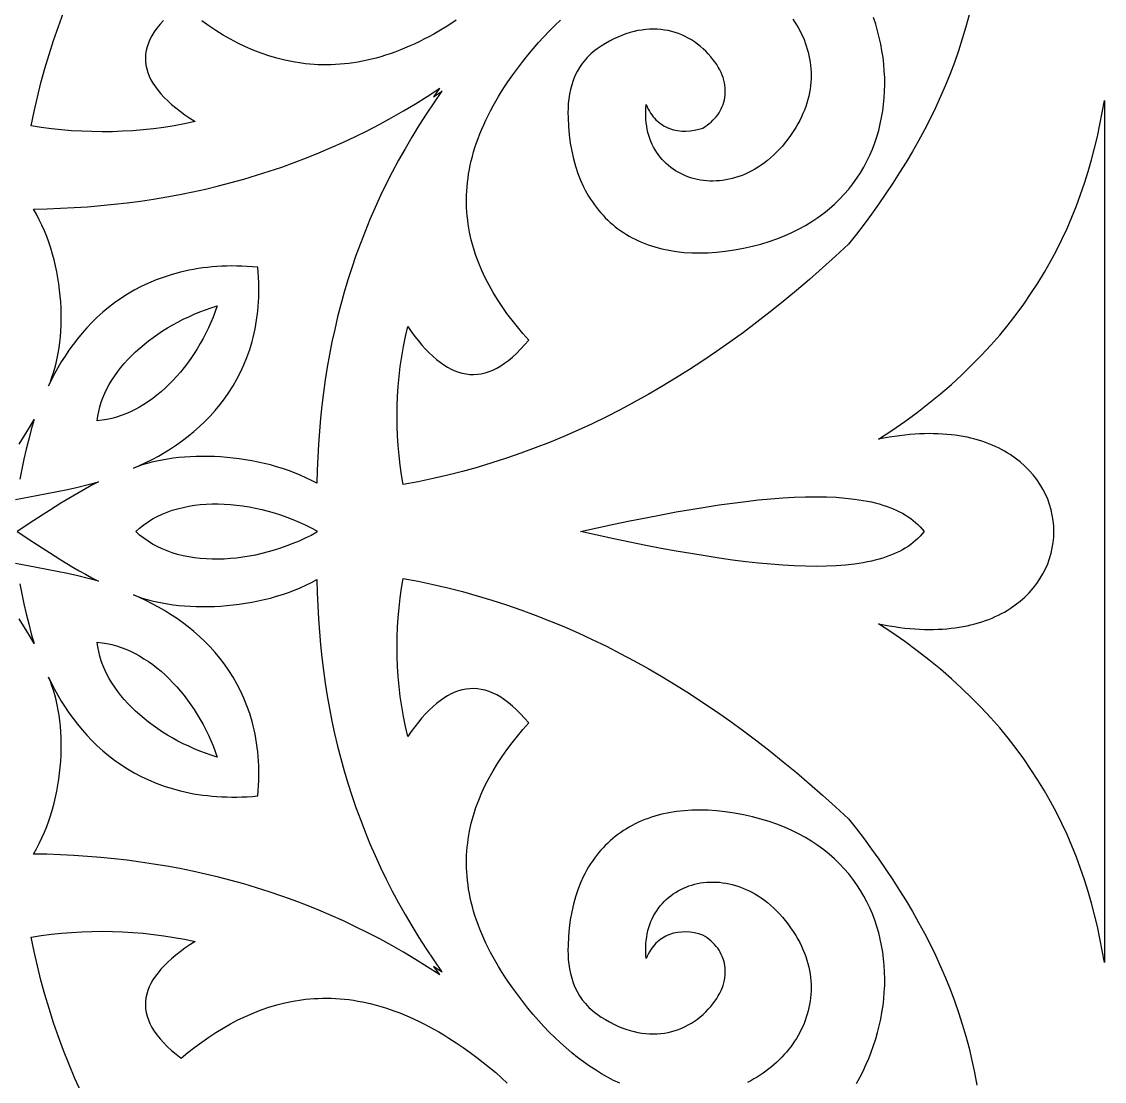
# Model space of a CAD drawing. Extents: x -375 to 375, y -1025 to 1025.
# Drawn here: x -212.9 to -155, y -839.1 to -782.4 of the extents above; entities that cross this region are included whole.
import ezdxf

# ---------------------------------------------------------------- set-up
doc = ezdxf.new("R2010")
doc.units = 0
doc.layers.add('LAYER_1', color=18, linetype='CONTINUOUS')

msp = doc.modelspace()

# ---------------------------------------------------------------- linework, layer by layer
at = {"layer": 'LAYER_1'}
for points in [[(-205.319, -782.34), (-205.504, -782.545), (-205.668, -782.75), (-205.812, -782.953), (-205.937, -783.155), (-206.043, -783.356), (-206.129, -783.557), (-206.197, -783.756), (-206.246, -783.954), (-206.276, -784.152), (-206.289, -784.349), (-206.283, -784.544), (-206.259, -784.739), (-206.218, -784.933), (-206.159, -785.126), (-206.083, -785.319), (-205.991, -785.51), (-205.881, -785.701), (-205.755, -785.891), (-205.612, -786.08), (-205.454, -786.269), (-205.279, -786.456), (-205.089, -786.643), (-204.884, -786.83), (-204.663, -787.015), (-204.427, -787.2), (-204.176, -787.384), (-203.91, -787.568), (-203.63, -787.751), (-204.187, -787.868), (-204.744, -787.971), (-205.298, -788.059), (-205.852, -788.133), (-206.404, -788.192), (-206.955, -788.239), (-207.505, -788.271), (-208.053, -788.29), (-208.601, -788.296), (-209.146, -788.289), (-209.691, -788.269), (-210.234, -788.237), (-210.776, -788.192), (-211.317, -788.134), (-211.857, -788.065), (-212.395, -787.984), (-212.239, -787.212), (-212.066, -786.444), (-211.875, -785.679), (-211.667, -784.918), (-211.441, -784.161), (-211.198, -783.407), (-210.937, -782.657), (-210.66, -781.911)], [(-162.236, -782.045), (-162.408, -782.689), (-162.596, -783.327), (-162.799, -783.957), (-163.017, -784.581), (-163.251, -785.198), (-163.498, -785.808), (-163.76, -786.413), (-164.035, -787.011), (-164.324, -787.603), (-164.625, -788.19), (-164.939, -788.771), (-165.265, -789.347), (-165.602, -789.917), (-165.951, -790.482), (-166.311, -791.042), (-166.682, -791.598), (-167.063, -792.149), (-167.453, -792.695), (-167.854, -793.237), (-168.263, -793.776), (-168.681, -794.31), (-169.373, -794.951), (-170.067, -795.577), (-170.765, -796.189), (-171.467, -796.786), (-172.171, -797.368), (-172.879, -797.935), (-173.59, -798.487), (-174.305, -799.024), (-175.022, -799.545), (-175.743, -800.052), (-176.468, -800.543), (-177.196, -801.019), (-177.927, -801.479), (-178.662, -801.923), (-179.4, -802.352), (-180.141, -802.765), (-180.887, -803.163), (-181.635, -803.544), (-182.388, -803.91), (-183.144, -804.259), (-183.903, -804.592), (-184.666, -804.909), (-185.433, -805.209), (-186.203, -805.494), (-186.977, -805.761), (-187.755, -806.012), (-188.537, -806.247), (-189.322, -806.465), (-190.111, -806.666), (-190.904, -806.85), (-191.701, -807.017), (-192.502, -807.167), (-192.586, -806.648), (-192.658, -806.128), (-192.717, -805.606), (-192.763, -805.083), (-192.797, -804.559), (-192.818, -804.034), (-192.825, -803.508), (-192.819, -802.98), (-192.799, -802.451), (-192.765, -801.921), (-192.717, -801.39), (-192.655, -800.857), (-192.579, -800.324), (-192.488, -799.789), (-192.381, -799.253), (-192.26, -798.715), (-192.07, -798.985), (-191.88, -799.241), (-191.689, -799.483), (-191.497, -799.711), (-191.304, -799.924), (-191.111, -800.122), (-190.917, -800.306), (-190.723, -800.474), (-190.527, -800.627), (-190.331, -800.764), (-190.134, -800.886), (-189.936, -800.991), (-189.737, -801.081), (-189.538, -801.154), (-189.337, -801.211), (-189.136, -801.25), (-188.934, -801.273), (-188.731, -801.279), (-188.527, -801.267), (-188.322, -801.238), (-188.117, -801.19), (-187.91, -801.125), (-187.702, -801.042), (-187.493, -800.94), (-187.284, -800.82), (-187.073, -800.68), (-186.861, -800.522), (-186.648, -800.344), (-186.434, -800.147), (-186.219, -799.931), (-186.003, -799.694), (-185.786, -799.438), (-186.094, -799.089), (-186.392, -798.734), (-186.678, -798.375), (-186.951, -798.011), (-187.211, -797.641), (-187.457, -797.267), (-187.689, -796.887), (-187.906, -796.502), (-188.108, -796.112), (-188.292, -795.716), (-188.46, -795.316), (-188.611, -794.91), (-188.743, -794.498), (-188.856, -794.081), (-188.949, -793.659), (-189.022, -793.232), (-189.051, -793.016), (-189.074, -792.799), (-189.092, -792.58), (-189.105, -792.36), (-189.112, -792.139), (-189.113, -791.916), (-189.109, -791.692), (-189.099, -791.466), (-189.083, -791.239), (-189.061, -791.011), (-189.033, -790.781), (-188.998, -790.55), (-188.958, -790.318), (-188.911, -790.084), (-188.858, -789.849), (-188.799, -789.612), (-188.733, -789.374), (-188.66, -789.134), (-188.581, -788.893), (-188.494, -788.651), (-188.401, -788.407), (-188.301, -788.161), (-188.194, -787.915), (-188.08, -787.666), (-187.959, -787.417), (-187.83, -787.166), (-187.694, -786.913), (-187.551, -786.659), (-187.4, -786.403), (-187.242, -786.146), (-187.076, -785.888), (-186.902, -785.628), (-186.642, -785.255), (-186.377, -784.89), (-186.107, -784.535), (-185.833, -784.189), (-185.554, -783.853), (-185.27, -783.527), (-184.983, -783.212), (-184.691, -782.907), (-184.395, -782.613), (-184.095, -782.329)], [(-171.666, -782.268), (-171.564, -782.418), (-171.467, -782.57), (-171.376, -782.725), (-171.289, -782.882), (-171.208, -783.042), (-171.132, -783.203), (-171.062, -783.367), (-170.998, -783.533), (-170.939, -783.701), (-170.886, -783.87), (-170.839, -784.042), (-170.798, -784.215), (-170.763, -784.389), (-170.734, -784.565), (-170.712, -784.743), (-170.696, -784.921), (-170.687, -785.101), (-170.684, -785.282), (-170.688, -785.464), (-170.699, -785.647), (-170.716, -785.831), (-170.741, -786.015), (-170.773, -786.2), (-170.811, -786.386), (-170.857, -786.571), (-170.911, -786.758), (-170.972, -786.944), (-171.041, -787.131), (-171.117, -787.318), (-171.201, -787.504), (-171.292, -787.691), (-171.392, -787.877), (-171.5, -788.063), (-171.637, -788.28), (-171.777, -788.488), (-171.922, -788.686), (-172.069, -788.876), (-172.22, -789.057), (-172.373, -789.228), (-172.53, -789.391), (-172.689, -789.545), (-172.85, -789.691), (-173.014, -789.828), (-173.179, -789.957), (-173.347, -790.077), (-173.516, -790.189), (-173.686, -790.292), (-173.857, -790.388), (-174.03, -790.476), (-174.203, -790.555), (-174.377, -790.627), (-174.551, -790.691), (-174.725, -790.747), (-174.899, -790.796), (-175.073, -790.837), (-175.247, -790.87), (-175.419, -790.896), (-175.591, -790.915), (-175.762, -790.927), (-175.932, -790.931), (-176.1, -790.929), (-176.267, -790.919), (-176.432, -790.903), (-176.595, -790.88), (-176.755, -790.85), (-176.913, -790.814), (-177.068, -790.77), (-177.221, -790.721), (-177.37, -790.665), (-177.516, -790.603), (-177.659, -790.534), (-177.798, -790.46), (-177.933, -790.379), (-178.065, -790.293), (-178.191, -790.2), (-178.314, -790.102), (-178.432, -789.998), (-178.544, -789.888), (-178.652, -789.773), (-178.755, -789.652), (-178.852, -789.526), (-178.943, -789.395), (-179.029, -789.258), (-179.108, -789.117), (-179.181, -788.97), (-179.248, -788.818), (-179.308, -788.661), (-179.361, -788.5), (-179.407, -788.334), (-179.446, -788.163), (-179.477, -787.987), (-179.501, -787.808), (-179.517, -787.623), (-179.524, -787.435), (-179.524, -787.242), (-179.514, -787.045), (-179.497, -786.844), (-179.447, -786.965), (-179.392, -787.08), (-179.333, -787.19), (-179.27, -787.295), (-179.203, -787.393), (-179.132, -787.487), (-179.057, -787.574), (-178.979, -787.657), (-178.898, -787.734), (-178.813, -787.805), (-178.725, -787.871), (-178.634, -787.932), (-178.541, -787.988), (-178.445, -788.039), (-178.346, -788.084), (-178.245, -788.124), (-178.143, -788.159), (-178.038, -788.189), (-177.932, -788.214), (-177.824, -788.234), (-177.604, -788.258), (-177.38, -788.263), (-177.153, -788.249), (-176.924, -788.216), (-176.695, -788.163), (-176.467, -788.093), (-176.349, -788.019), (-176.237, -787.941), (-176.129, -787.859), (-176.028, -787.772), (-175.932, -787.681), (-175.842, -787.587), (-175.758, -787.488), (-175.68, -787.387), (-175.608, -787.281), (-175.543, -787.173), (-175.485, -787.061), (-175.433, -786.946), (-175.388, -786.829), (-175.351, -786.709), (-175.32, -786.586), (-175.297, -786.461), (-175.281, -786.334), (-175.273, -786.205), (-175.273, -786.075), (-175.281, -785.942), (-175.297, -785.808), (-175.321, -785.673), (-175.353, -785.536), (-175.394, -785.399), (-175.444, -785.26), (-175.502, -785.121), (-175.57, -784.982), (-175.647, -784.841), (-175.732, -784.701), (-175.828, -784.561), (-175.933, -784.42), (-176.047, -784.28), (-176.181, -784.13), (-176.319, -783.986), (-176.463, -783.85), (-176.611, -783.721), (-176.764, -783.6), (-176.922, -783.487), (-177.084, -783.382), (-177.25, -783.285), (-177.42, -783.197), (-177.595, -783.117), (-177.773, -783.046), (-177.955, -782.983), (-178.14, -782.93), (-178.329, -782.886), (-178.521, -782.852), (-178.716, -782.827), (-178.914, -782.811), (-179.115, -782.806), (-179.318, -782.811), (-179.524, -782.825), (-179.732, -782.851), (-179.942, -782.886), (-180.154, -782.933), (-180.369, -782.99), (-180.585, -783.058), (-180.802, -783.138), (-181.021, -783.229), (-181.241, -783.331), (-181.462, -783.445), (-181.685, -783.571), (-181.908, -783.709), (-182.131, -783.859), (-182.249, -783.946), (-182.361, -784.037), (-182.468, -784.13), (-182.57, -784.226), (-182.666, -784.324), (-182.757, -784.425), (-182.923, -784.634), (-183.071, -784.851), (-183.2, -785.076), (-183.312, -785.307), (-183.408, -785.545), (-183.487, -785.787), (-183.552, -786.033), (-183.604, -786.282), (-183.642, -786.533), (-183.668, -786.786), (-183.683, -787.038), (-183.688, -787.29), (-183.684, -787.54), (-183.662, -788.009), (-183.621, -788.464), (-183.563, -788.904), (-183.487, -789.331), (-183.393, -789.743), (-183.283, -790.139), (-183.155, -790.522), (-183.011, -790.888), (-182.851, -791.24), (-182.765, -791.41), (-182.674, -791.576), (-182.58, -791.738), (-182.482, -791.897), (-182.38, -792.051), (-182.274, -792.201), (-182.165, -792.348), (-182.051, -792.49), (-181.934, -792.628), (-181.813, -792.762), (-181.689, -792.892), (-181.561, -793.018), (-181.429, -793.14), (-181.293, -793.258), (-181.154, -793.371), (-181.012, -793.48), (-180.866, -793.585), (-180.717, -793.686), (-180.564, -793.782), (-180.408, -793.875), (-180.249, -793.962), (-180.086, -794.046), (-179.92, -794.125), (-179.751, -794.2), (-179.578, -794.27), (-179.402, -794.336), (-179.224, -794.397), (-179.042, -794.454), (-178.857, -794.506), (-178.669, -794.554), (-178.284, -794.636), (-177.887, -794.7), (-177.479, -794.745), (-177.059, -794.772), (-176.629, -794.779), (-176.188, -794.767), (-175.737, -794.736), (-175.275, -794.686), (-174.775, -794.611), (-174.291, -794.522), (-173.823, -794.417), (-173.371, -794.298), (-172.935, -794.166), (-172.515, -794.02), (-172.111, -793.86), (-171.722, -793.688), (-171.349, -793.504), (-170.992, -793.308), (-170.649, -793.1), (-170.322, -792.882), (-170.01, -792.652), (-169.713, -792.413), (-169.431, -792.164), (-169.164, -791.905), (-168.911, -791.638), (-168.673, -791.362), (-168.449, -791.077), (-168.24, -790.785), (-168.045, -790.486), (-167.864, -790.18), (-167.697, -789.867), (-167.544, -789.549), (-167.405, -789.224), (-167.279, -788.895), (-167.167, -788.56), (-167.068, -788.221), (-166.983, -787.878), (-166.911, -787.532), (-166.852, -787.182), (-166.806, -786.83), (-166.772, -786.475), (-166.752, -786.118), (-166.744, -785.76), (-166.749, -785.401), (-166.767, -785.041), (-166.796, -784.68), (-166.838, -784.32), (-166.892, -783.961), (-166.958, -783.602), (-167.036, -783.244), (-167.126, -782.889), (-167.227, -782.535), (-167.34, -782.185)], [(-189.671, -782.333), (-190.058, -782.584), (-190.328, -782.752), (-190.596, -782.912), (-190.862, -783.065), (-191.127, -783.21), (-191.391, -783.349), (-191.653, -783.48), (-191.913, -783.604), (-192.172, -783.721), (-192.429, -783.831), (-192.685, -783.934), (-192.94, -784.03), (-193.193, -784.12), (-193.444, -784.203), (-193.694, -784.28), (-193.942, -784.35), (-194.189, -784.414), (-194.435, -784.471), (-194.679, -784.522), (-194.921, -784.567), (-195.163, -784.606), (-195.402, -784.639), (-195.64, -784.666), (-195.877, -784.687), (-196.112, -784.703), (-196.346, -784.713), (-196.579, -784.717), (-196.81, -784.716), (-197.039, -784.709), (-197.267, -784.697), (-197.494, -784.679), (-197.719, -784.657), (-197.943, -784.629), (-198.387, -784.559), (-198.824, -784.469), (-199.257, -784.36), (-199.683, -784.232), (-200.104, -784.087), (-200.52, -783.925), (-200.93, -783.747), (-201.335, -783.553), (-201.734, -783.344), (-202.128, -783.12), (-202.516, -782.882), (-202.899, -782.632), (-203.277, -782.368)], [(-213.03, -805.002), (-212.624, -804.353), (-212.427, -804.022), (-212.236, -803.689), (-212.388, -804.213), (-212.529, -804.741), (-212.66, -805.272), (-212.783, -805.806), (-213.011, -806.88)], [(-213.228, -807.957), (-212.114, -807.756), (-211.003, -807.542), (-210.448, -807.426), (-209.895, -807.303), (-209.344, -807.17), (-208.796, -807.027), (-209.144, -807.207), (-209.49, -807.393), (-209.832, -807.584), (-210.167, -807.778), (-210.813, -808.168), (-211.416, -808.548), (-212.444, -809.22), (-212.843, -809.483), (-213.149, -809.678), (-212.843, -809.871), (-212.444, -810.134), (-211.416, -810.806), (-210.813, -811.187), (-210.167, -811.578), (-209.832, -811.773), (-209.49, -811.965), (-209.144, -812.152), (-208.796, -812.333), (-209.344, -812.187), (-209.895, -812.053), (-210.448, -811.928), (-211.003, -811.812), (-212.114, -811.596), (-213.228, -811.393)], [(-180.917, -839.194), (-181.247, -839.036), (-181.575, -838.864), (-181.9, -838.679), (-182.223, -838.48), (-182.543, -838.269), (-182.86, -838.045), (-183.174, -837.809), (-183.484, -837.56), (-183.791, -837.3), (-184.095, -837.028), (-184.395, -836.745), (-184.691, -836.451), (-184.983, -836.146), (-185.27, -835.83), (-185.554, -835.504), (-185.833, -835.168), (-186.107, -834.823), (-186.377, -834.468), (-186.642, -834.103), (-186.902, -833.73), (-187.076, -833.47), (-187.242, -833.211), (-187.4, -832.954), (-187.551, -832.699), (-187.694, -832.445), (-187.83, -832.192), (-187.959, -831.941), (-188.08, -831.692), (-188.194, -831.443), (-188.301, -831.197), (-188.401, -830.951), (-188.494, -830.707), (-188.581, -830.465), (-188.66, -830.224), (-188.733, -829.984), (-188.799, -829.746), (-188.858, -829.51), (-188.911, -829.274), (-188.958, -829.04), (-188.998, -828.808), (-189.033, -828.577), (-189.061, -828.347), (-189.083, -828.119), (-189.099, -827.892), (-189.109, -827.666), (-189.113, -827.442), (-189.112, -827.22), (-189.105, -826.998), (-189.092, -826.778), (-189.074, -826.56), (-189.051, -826.342), (-189.022, -826.127), (-188.949, -825.699), (-188.856, -825.277), (-188.743, -824.86), (-188.611, -824.449), (-188.46, -824.043), (-188.292, -823.642), (-188.108, -823.246), (-187.906, -822.856), (-187.689, -822.471), (-187.457, -822.091), (-187.211, -821.717), (-186.951, -821.347), (-186.678, -820.983), (-186.392, -820.624), (-186.094, -820.27), (-185.786, -819.92), (-186.003, -819.664), (-186.219, -819.427), (-186.434, -819.211), (-186.648, -819.014), (-186.861, -818.836), (-187.073, -818.678), (-187.284, -818.539), (-187.493, -818.418), (-187.702, -818.316), (-187.91, -818.233), (-188.117, -818.168), (-188.322, -818.121), (-188.527, -818.091), (-188.731, -818.079), (-188.934, -818.085), (-189.136, -818.108), (-189.337, -818.148), (-189.538, -818.204), (-189.737, -818.277), (-189.936, -818.367), (-190.134, -818.472), (-190.331, -818.594), (-190.527, -818.731), (-190.723, -818.884), (-190.917, -819.052), (-191.111, -819.236), (-191.304, -819.434), (-191.497, -819.647), (-191.689, -819.875), (-191.88, -820.117), (-192.07, -820.373), (-192.26, -820.643), (-192.381, -820.105), (-192.488, -819.569), (-192.579, -819.034), (-192.655, -818.5), (-192.717, -817.968), (-192.765, -817.436), (-192.799, -816.906), (-192.819, -816.378), (-192.825, -815.85), (-192.818, -815.324), (-192.797, -814.798), (-192.763, -814.275), (-192.717, -813.752), (-192.658, -813.231), (-192.586, -812.71), (-192.502, -812.192), (-191.701, -812.342), (-190.904, -812.509), (-190.111, -812.693), (-189.322, -812.894), (-188.537, -813.111), (-187.755, -813.346), (-186.977, -813.597), (-186.203, -813.864), (-185.433, -814.149), (-184.666, -814.449), (-183.903, -814.766), (-183.144, -815.099), (-182.388, -815.449), (-181.635, -815.814), (-180.887, -816.195), (-180.141, -816.593), (-179.4, -817.006), (-178.662, -817.435), (-177.927, -817.879), (-177.196, -818.339), (-176.468, -818.815), (-175.743, -819.306), (-175.022, -819.813), (-174.305, -820.334), (-173.59, -820.871), (-172.879, -821.423), (-172.171, -821.99), (-171.467, -822.572), (-170.765, -823.169), (-170.067, -823.781), (-169.373, -824.407), (-168.681, -825.048), (-168.263, -825.582), (-167.854, -826.12), (-167.453, -826.662), (-167.063, -827.209), (-166.682, -827.76), (-166.311, -828.315), (-165.951, -828.876), (-165.602, -829.441), (-165.265, -830.011), (-164.939, -830.587), (-164.625, -831.168), (-164.324, -831.754), (-164.035, -832.347), (-163.76, -832.945), (-163.498, -833.549), (-163.251, -834.16), (-163.017, -834.777), (-162.799, -835.401), (-162.596, -836.031), (-162.408, -836.669), (-162.236, -837.313), (-162.08, -837.965), (-161.941, -838.624), (-161.819, -839.291)], [(-213.011, -812.473), (-212.783, -813.549), (-212.66, -814.084), (-212.529, -814.616), (-212.388, -815.144), (-212.236, -815.669), (-212.427, -815.334), (-212.624, -815.003), (-213.03, -814.353)], [(-168.255, -839.2), (-168.075, -838.874), (-167.906, -838.542), (-167.748, -838.206), (-167.601, -837.865), (-167.465, -837.521), (-167.34, -837.173), (-167.227, -836.823), (-167.126, -836.469), (-167.036, -836.114), (-166.958, -835.756), (-166.892, -835.397), (-166.838, -835.038), (-166.796, -834.678), (-166.767, -834.317), (-166.749, -833.957), (-166.744, -833.598), (-166.752, -833.24), (-166.772, -832.883), (-166.806, -832.528), (-166.852, -832.176), (-166.911, -831.826), (-166.983, -831.479), (-167.068, -831.137), (-167.167, -830.798), (-167.279, -830.463), (-167.405, -830.134), (-167.544, -829.809), (-167.697, -829.491), (-167.864, -829.178), (-168.045, -828.872), (-168.24, -828.572), (-168.449, -828.281), (-168.673, -827.996), (-168.911, -827.72), (-169.164, -827.453), (-169.431, -827.194), (-169.713, -826.945), (-170.01, -826.706), (-170.322, -826.476), (-170.649, -826.258), (-170.992, -826.05), (-171.349, -825.854), (-171.722, -825.67), (-172.111, -825.498), (-172.515, -825.339), (-172.935, -825.192), (-173.371, -825.06), (-173.823, -824.941), (-174.291, -824.837), (-174.775, -824.747), (-175.275, -824.672), (-175.737, -824.622), (-176.188, -824.591), (-176.629, -824.579), (-177.059, -824.587), (-177.479, -824.613), (-177.887, -824.658), (-178.284, -824.722), (-178.669, -824.804), (-178.857, -824.852), (-179.042, -824.904), (-179.224, -824.961), (-179.402, -825.022), (-179.578, -825.088), (-179.751, -825.158), (-179.92, -825.233), (-180.086, -825.312), (-180.249, -825.396), (-180.408, -825.484), (-180.564, -825.576), (-180.717, -825.672), (-180.866, -825.773), (-181.012, -825.878), (-181.154, -825.987), (-181.293, -826.101), (-181.429, -826.218), (-181.561, -826.34), (-181.689, -826.466), (-181.813, -826.596), (-181.934, -826.73), (-182.051, -826.868), (-182.165, -827.011), (-182.274, -827.157), (-182.38, -827.307), (-182.482, -827.462), (-182.58, -827.62), (-182.674, -827.782), (-182.765, -827.948), (-182.851, -828.118), (-183.011, -828.47), (-183.155, -828.837), (-183.283, -829.219), (-183.393, -829.616), (-183.487, -830.027), (-183.563, -830.454), (-183.621, -830.894), (-183.662, -831.349), (-183.684, -831.818), (-183.688, -832.068), (-183.683, -832.32), (-183.668, -832.573), (-183.642, -832.825), (-183.604, -833.076), (-183.552, -833.325), (-183.487, -833.571), (-183.408, -833.813), (-183.312, -834.051), (-183.2, -834.282), (-183.071, -834.507), (-182.923, -834.724), (-182.757, -834.933), (-182.666, -835.034), (-182.57, -835.133), (-182.468, -835.228), (-182.361, -835.322), (-182.249, -835.412), (-182.131, -835.499), (-181.908, -835.649), (-181.685, -835.787), (-181.462, -835.913), (-181.241, -836.027), (-181.021, -836.13), (-180.802, -836.221), (-180.585, -836.3), (-180.369, -836.368), (-180.154, -836.426), (-179.942, -836.472), (-179.732, -836.508), (-179.524, -836.533), (-179.318, -836.548), (-179.115, -836.552), (-178.914, -836.547), (-178.716, -836.532), (-178.521, -836.507), (-178.329, -836.472), (-178.14, -836.428), (-177.955, -836.375), (-177.773, -836.313), (-177.595, -836.242), (-177.42, -836.162), (-177.25, -836.073), (-177.084, -835.977), (-176.922, -835.872), (-176.764, -835.758), (-176.611, -835.637), (-176.463, -835.509), (-176.319, -835.372), (-176.181, -835.229), (-176.047, -835.078), (-175.933, -834.938), (-175.828, -834.797), (-175.732, -834.657), (-175.647, -834.517), (-175.57, -834.377), (-175.502, -834.237), (-175.444, -834.098), (-175.394, -833.959), (-175.353, -833.822), (-175.321, -833.685), (-175.297, -833.55), (-175.281, -833.416), (-175.273, -833.283), (-175.273, -833.153), (-175.281, -833.024), (-175.297, -832.897), (-175.32, -832.772), (-175.351, -832.649), (-175.388, -832.529), (-175.433, -832.412), (-175.485, -832.297), (-175.543, -832.186), (-175.608, -832.077), (-175.68, -831.972), (-175.758, -831.87), (-175.842, -831.771), (-175.932, -831.677), (-176.028, -831.586), (-176.129, -831.5), (-176.237, -831.417), (-176.349, -831.339), (-176.467, -831.266), (-176.695, -831.195), (-176.924, -831.143), (-177.153, -831.109), (-177.38, -831.095), (-177.604, -831.1), (-177.824, -831.125), (-177.932, -831.144), (-178.038, -831.169), (-178.143, -831.199), (-178.245, -831.234), (-178.346, -831.274), (-178.445, -831.32), (-178.541, -831.37), (-178.634, -831.426), (-178.725, -831.487), (-178.813, -831.553), (-178.898, -831.625), (-178.979, -831.702), (-179.057, -831.784), (-179.132, -831.872), (-179.203, -831.965), (-179.27, -832.064), (-179.333, -832.168), (-179.392, -832.278), (-179.447, -832.393), (-179.497, -832.514), (-179.514, -832.313), (-179.524, -832.116), (-179.524, -831.924), (-179.517, -831.735), (-179.501, -831.551), (-179.477, -831.371), (-179.446, -831.195), (-179.407, -831.024), (-179.361, -830.858), (-179.308, -830.697), (-179.248, -830.54), (-179.181, -830.388), (-179.108, -830.241), (-179.029, -830.1), (-178.943, -829.963), (-178.852, -829.832), (-178.755, -829.706), (-178.652, -829.585), (-178.544, -829.47), (-178.432, -829.36), (-178.314, -829.256), (-178.191, -829.158), (-178.065, -829.065), (-177.933, -828.979), (-177.798, -828.898), (-177.659, -828.824), (-177.516, -828.755), (-177.37, -828.693), (-177.221, -828.637), (-177.068, -828.587), (-176.913, -828.544), (-176.755, -828.508), (-176.595, -828.478), (-176.432, -828.455), (-176.267, -828.438), (-176.1, -828.429), (-175.932, -828.426), (-175.762, -828.431), (-175.591, -828.443), (-175.419, -828.462), (-175.247, -828.488), (-175.073, -828.521), (-174.899, -828.562), (-174.725, -828.611), (-174.551, -828.667), (-174.377, -828.731), (-174.203, -828.803), (-174.03, -828.882), (-173.857, -828.97), (-173.686, -829.065), (-173.516, -829.169), (-173.347, -829.281), (-173.179, -829.401), (-173.014, -829.53), (-172.85, -829.667), (-172.689, -829.812), (-172.53, -829.967), (-172.373, -830.13), (-172.22, -830.301), (-172.069, -830.482), (-171.922, -830.671), (-171.777, -830.87), (-171.637, -831.078), (-171.5, -831.295), (-171.392, -831.481), (-171.292, -831.667), (-171.201, -831.853), (-171.117, -832.04), (-171.041, -832.227), (-170.972, -832.414), (-170.911, -832.6), (-170.857, -832.786), (-170.811, -832.972), (-170.773, -833.158), (-170.741, -833.343), (-170.716, -833.527), (-170.699, -833.711), (-170.688, -833.894), (-170.684, -834.076), (-170.687, -834.257), (-170.696, -834.436), (-170.712, -834.615), (-170.734, -834.793), (-170.763, -834.969), (-170.798, -835.143), (-170.839, -835.316), (-170.886, -835.488), (-170.939, -835.657), (-170.998, -835.825), (-171.062, -835.991), (-171.132, -836.155), (-171.208, -836.316), (-171.289, -836.476), (-171.376, -836.633), (-171.467, -836.788), (-171.564, -836.94), (-171.666, -837.09), (-171.773, -837.237), (-171.885, -837.381), (-172.002, -837.522), (-172.123, -837.661), (-172.249, -837.796), (-172.38, -837.928), (-172.514, -838.057), (-172.654, -838.183), (-172.797, -838.305), (-172.944, -838.423), (-173.096, -838.538), (-173.251, -838.65), (-173.41, -838.757), (-173.573, -838.861), (-173.74, -838.96), (-173.91, -839.056), (-174.083, -839.147)], [(-209.725, -839.665), (-210.053, -838.929), (-210.365, -838.19), (-210.66, -837.447), (-210.937, -836.701), (-211.198, -835.951), (-211.441, -835.197), (-211.667, -834.44), (-211.875, -833.679), (-212.066, -832.914), (-212.239, -832.146), (-212.395, -831.374), (-211.857, -831.293), (-211.317, -831.223), (-210.776, -831.166), (-210.234, -831.121), (-209.691, -831.089), (-209.146, -831.069), (-208.601, -831.062), (-208.053, -831.068), (-207.505, -831.087), (-206.955, -831.12), (-206.404, -831.166), (-205.852, -831.226), (-205.298, -831.299), (-204.744, -831.387), (-204.187, -831.49), (-203.63, -831.607), (-203.91, -831.79), (-204.176, -831.973), (-204.427, -832.158), (-204.663, -832.343), (-204.884, -832.528), (-205.089, -832.715), (-205.279, -832.902), (-205.454, -833.089), (-205.612, -833.278), (-205.755, -833.467), (-205.881, -833.657), (-205.991, -833.848), (-206.083, -834.039), (-206.159, -834.232), (-206.218, -834.425), (-206.259, -834.619), (-206.283, -834.814), (-206.289, -835.009), (-206.276, -835.206), (-206.246, -835.404), (-206.197, -835.602), (-206.129, -835.802), (-206.043, -836.002), (-205.937, -836.203), (-205.812, -836.405), (-205.668, -836.609), (-205.504, -836.813), (-205.319, -837.018), (-205.115, -837.225), (-204.891, -837.432), (-204.645, -837.641), (-204.379, -837.85), (-204.017, -837.552), (-203.65, -837.266), (-203.277, -836.99), (-202.899, -836.727), (-202.516, -836.476), (-202.128, -836.238), (-201.734, -836.014), (-201.335, -835.805), (-200.93, -835.611), (-200.52, -835.433), (-200.104, -835.271), (-199.683, -835.126), (-199.257, -834.999), (-198.824, -834.89), (-198.387, -834.8), (-197.943, -834.729), (-197.719, -834.701), (-197.494, -834.679), (-197.267, -834.661), (-197.039, -834.649), (-196.81, -834.643), (-196.579, -834.641), (-196.346, -834.645), (-196.112, -834.655), (-195.877, -834.671), (-195.64, -834.692), (-195.402, -834.719), (-195.163, -834.752), (-194.921, -834.791), (-194.679, -834.836), (-194.435, -834.887), (-194.189, -834.945), (-193.942, -835.008), (-193.694, -835.079), (-193.444, -835.155), (-193.193, -835.238), (-192.94, -835.328), (-192.685, -835.424), (-192.429, -835.528), (-192.172, -835.638), (-191.913, -835.755), (-191.653, -835.879), (-191.391, -836.01), (-191.127, -836.148), (-190.862, -836.294), (-190.596, -836.446), (-190.328, -836.607), (-190.058, -836.774), (-189.671, -837.025), (-189.293, -837.28), (-188.925, -837.54), (-188.566, -837.805), (-188.218, -838.074), (-187.88, -838.347), (-187.552, -838.624), (-187.236, -838.906), (-186.931, -839.191)]]:
    msp.add_lwpolyline(points, dxfattribs=at)
for points in [[(-190.571, -785.985), (-190.551, -785.971), (-190.584, -786.004), (-190.879, -786.42), (-190.447, -786.135), (-190.414, -786.104), (-190.428, -786.123), (-190.408, -786.109), (-190.442, -786.141), (-190.864, -786.746), (-191.27, -787.355), (-191.662, -787.966), (-192.039, -788.582), (-192.402, -789.2), (-192.749, -789.822), (-193.083, -790.447), (-193.402, -791.076), (-193.707, -791.708), (-193.998, -792.343), (-194.275, -792.981), (-194.538, -793.623), (-194.788, -794.267), (-195.024, -794.915), (-195.247, -795.566), (-195.456, -796.221), (-195.652, -796.878), (-195.836, -797.539), (-196.006, -798.202), (-196.164, -798.869), (-196.309, -799.538), (-196.442, -800.211), (-196.562, -800.887), (-196.67, -801.566), (-196.766, -802.247), (-196.85, -802.932), (-196.922, -803.619), (-196.983, -804.31), (-197.032, -805.003), (-197.069, -805.699), (-197.095, -806.398), (-197.11, -807.1), (-197.402, -806.945), (-197.701, -806.8), (-198.006, -806.664), (-198.316, -806.537), (-198.632, -806.419), (-198.952, -806.31), (-199.275, -806.209), (-199.602, -806.118), (-199.932, -806.035), (-200.264, -805.961), (-200.597, -805.895), (-200.931, -805.837), (-201.266, -805.788), (-201.6, -805.747), (-201.934, -805.714), (-202.266, -805.689), (-202.596, -805.672), (-202.924, -805.662), (-203.249, -805.66), (-203.57, -805.666), (-203.887, -805.679), (-204.199, -805.699), (-204.506, -805.727), (-204.807, -805.762), (-205.101, -805.804), (-205.388, -805.853), (-205.667, -805.909), (-205.938, -805.971), (-206.201, -806.04), (-206.454, -806.116), (-206.696, -806.198), (-206.929, -806.287), (-206.594, -806.141), (-206.259, -805.984), (-205.926, -805.817), (-205.594, -805.638), (-205.266, -805.448), (-204.941, -805.247), (-204.62, -805.035), (-204.305, -804.81), (-203.995, -804.574), (-203.692, -804.326), (-203.396, -804.066), (-203.109, -803.794), (-202.83, -803.509), (-202.561, -803.211), (-202.303, -802.901), (-202.056, -802.578), (-201.821, -802.242), (-201.599, -801.893), (-201.391, -801.531), (-201.197, -801.155), (-201.018, -800.765), (-200.855, -800.362), (-200.709, -799.945), (-200.58, -799.513), (-200.522, -799.292), (-200.469, -799.067), (-200.421, -798.839), (-200.378, -798.607), (-200.34, -798.372), (-200.306, -798.133), (-200.278, -797.89), (-200.255, -797.643), (-200.238, -797.393), (-200.226, -797.139), (-200.219, -796.881), (-200.218, -796.62), (-200.223, -796.355), (-200.233, -796.085), (-200.25, -795.812), (-200.272, -795.536), (-200.56, -795.512), (-200.844, -795.494), (-201.123, -795.482), (-201.399, -795.475), (-201.671, -795.474), (-201.939, -795.479), (-202.203, -795.489), (-202.463, -795.504), (-202.719, -795.525), (-202.971, -795.55), (-203.22, -795.58), (-203.465, -795.616), (-203.706, -795.656), (-203.943, -795.701), (-204.177, -795.751), (-204.407, -795.805), (-204.855, -795.926), (-205.29, -796.064), (-205.709, -796.219), (-206.114, -796.389), (-206.506, -796.574), (-206.883, -796.773), (-207.246, -796.985), (-207.596, -797.209), (-207.932, -797.445), (-208.255, -797.693), (-208.565, -797.95), (-208.861, -798.217), (-209.145, -798.493), (-209.416, -798.777), (-209.675, -799.068), (-209.921, -799.365), (-210.155, -799.668), (-210.377, -799.976), (-210.587, -800.289), (-210.785, -800.604), (-210.972, -800.923), (-211.147, -801.243), (-211.311, -801.565), (-211.463, -801.887), (-211.37, -801.664), (-211.283, -801.43), (-211.202, -801.187), (-211.129, -800.935), (-211.062, -800.674), (-211.002, -800.405), (-210.95, -800.129), (-210.905, -799.846), (-210.867, -799.557), (-210.836, -799.261), (-210.813, -798.961), (-210.798, -798.656), (-210.79, -798.347), (-210.791, -798.034), (-210.799, -797.718), (-210.816, -797.4), (-210.841, -797.08), (-210.874, -796.759), (-210.915, -796.437), (-210.965, -796.114), (-211.024, -795.792), (-211.092, -795.471), (-211.168, -795.151), (-211.253, -794.833), (-211.348, -794.518), (-211.452, -794.206), (-211.565, -793.897), (-211.687, -793.593), (-211.819, -793.293), (-211.961, -792.998), (-212.112, -792.71), (-212.274, -792.428), (-211.548, -792.412), (-210.825, -792.387), (-210.104, -792.35), (-209.387, -792.302), (-208.673, -792.243), (-207.962, -792.173), (-207.254, -792.091), (-206.548, -791.998), (-205.846, -791.894), (-205.147, -791.777), (-204.451, -791.649), (-203.759, -791.509), (-203.069, -791.357), (-202.383, -791.192), (-201.699, -791.015), (-201.019, -790.826), (-200.342, -790.624), (-199.669, -790.409), (-198.998, -790.182), (-198.331, -789.941), (-197.668, -789.688), (-197.007, -789.421), (-196.35, -789.14), (-195.697, -788.847), (-195.046, -788.54), (-194.399, -788.219), (-193.756, -787.884), (-193.116, -787.535), (-192.48, -787.172), (-191.847, -786.795), (-191.217, -786.404), (-190.591, -785.998), (-190.558, -785.965)], [(-155, -832.728), (-155.111, -832.086), (-155.235, -831.448), (-155.372, -830.814), (-155.523, -830.183), (-155.688, -829.557), (-155.867, -828.935), (-156.061, -828.317), (-156.271, -827.704), (-156.496, -827.095), (-156.738, -826.491), (-156.996, -825.892), (-157.272, -825.298), (-157.565, -824.708), (-157.876, -824.124), (-158.206, -823.545), (-158.554, -822.971), (-158.923, -822.403), (-159.311, -821.84), (-159.719, -821.283), (-160.148, -820.732), (-160.598, -820.187), (-161.07, -819.648), (-161.564, -819.115), (-162.081, -818.588), (-162.62, -818.067), (-163.183, -817.554), (-163.77, -817.046), (-164.382, -816.546), (-165.018, -816.052), (-165.679, -815.565), (-166.366, -815.085), (-167.079, -814.613), (-166.788, -814.67), (-166.502, -814.722), (-166.221, -814.767), (-165.943, -814.806), (-165.671, -814.839), (-165.403, -814.866), (-165.14, -814.887), (-164.881, -814.902), (-164.627, -814.912), (-164.377, -814.916), (-164.132, -814.915), (-163.892, -814.908), (-163.656, -814.896), (-163.425, -814.879), (-163.198, -814.856), (-162.976, -814.829), (-162.758, -814.797), (-162.545, -814.76), (-162.337, -814.719), (-162.133, -814.673), (-161.934, -814.623), (-161.739, -814.568), (-161.549, -814.509), (-161.364, -814.446), (-161.183, -814.378), (-161.007, -814.307), (-160.835, -814.232), (-160.668, -814.154), (-160.505, -814.071), (-160.347, -813.985), (-160.194, -813.896), (-160.045, -813.803), (-159.761, -813.608), (-159.496, -813.401), (-159.248, -813.183), (-159.019, -812.954), (-158.809, -812.715), (-158.616, -812.467), (-158.442, -812.212), (-158.287, -811.949), (-158.149, -811.679), (-158.03, -811.404), (-157.929, -811.124), (-157.847, -810.84), (-157.783, -810.553), (-157.737, -810.263), (-157.71, -809.972), (-157.701, -809.68), (-157.701, -809.679), (-157.701, -809.679), (-157.71, -809.386), (-157.737, -809.095), (-157.783, -808.805), (-157.847, -808.518), (-157.929, -808.234), (-158.03, -807.954), (-158.149, -807.679), (-158.287, -807.41), (-158.442, -807.147), (-158.616, -806.891), (-158.809, -806.643), (-159.019, -806.405), (-159.248, -806.176), (-159.496, -805.957), (-159.761, -805.75), (-160.045, -805.555), (-160.194, -805.462), (-160.347, -805.373), (-160.505, -805.287), (-160.668, -805.205), (-160.835, -805.126), (-161.007, -805.051), (-161.183, -804.98), (-161.364, -804.913), (-161.549, -804.849), (-161.739, -804.79), (-161.934, -804.736), (-162.133, -804.685), (-162.337, -804.639), (-162.545, -804.598), (-162.758, -804.561), (-162.976, -804.529), (-163.198, -804.502), (-163.425, -804.48), (-163.656, -804.462), (-163.892, -804.45), (-164.132, -804.444), (-164.377, -804.442), (-164.627, -804.446), (-164.881, -804.456), (-165.14, -804.471), (-165.403, -804.493), (-165.671, -804.519), (-165.943, -804.552), (-166.221, -804.591), (-166.502, -804.636), (-166.788, -804.688), (-167.079, -804.746), (-166.366, -804.273), (-165.679, -803.793), (-165.018, -803.306), (-164.382, -802.813), (-163.77, -802.312), (-163.183, -801.805), (-162.62, -801.291), (-162.081, -800.77), (-161.564, -800.243), (-161.07, -799.71), (-160.598, -799.171), (-160.148, -798.625), (-159.719, -798.074), (-159.311, -797.517), (-158.923, -796.954), (-158.554, -796.386), (-158.206, -795.812), (-157.876, -795.233), (-157.565, -794.649), (-157.271, -794.059), (-156.996, -793.465), (-156.738, -792.865), (-156.496, -792.261), (-156.271, -791.653), (-156.061, -791.039), (-155.867, -790.421), (-155.688, -789.799), (-155.523, -789.173), (-155.372, -788.543), (-155.235, -787.908), (-155.111, -787.27), (-155, -786.628)], [(-202.555, -797.912), (-202.669, -798.209), (-202.791, -798.502), (-202.92, -798.791), (-203.058, -799.075), (-203.203, -799.355), (-203.356, -799.629), (-203.515, -799.897), (-203.681, -800.16), (-203.854, -800.417), (-204.034, -800.666), (-204.219, -800.909), (-204.411, -801.145), (-204.608, -801.372), (-204.811, -801.592), (-205.018, -801.803), (-205.231, -802.006), (-205.449, -802.2), (-205.671, -802.384), (-205.897, -802.558), (-206.128, -802.722), (-206.362, -802.876), (-206.6, -803.018), (-206.841, -803.15), (-207.086, -803.27), (-207.333, -803.378), (-207.583, -803.474), (-207.835, -803.557), (-208.09, -803.627), (-208.346, -803.684), (-208.604, -803.728), (-208.864, -803.757), (-208.831, -803.507), (-208.784, -803.258), (-208.722, -803.011), (-208.647, -802.766), (-208.559, -802.523), (-208.457, -802.283), (-208.343, -802.045), (-208.217, -801.81), (-208.079, -801.579), (-207.929, -801.35), (-207.769, -801.125), (-207.597, -800.904), (-207.415, -800.687), (-207.223, -800.474), (-207.021, -800.266), (-206.81, -800.062), (-206.589, -799.863), (-206.36, -799.669), (-206.123, -799.48), (-205.878, -799.297), (-205.626, -799.12), (-205.366, -798.948), (-205.099, -798.783), (-204.826, -798.624), (-204.547, -798.472), (-204.262, -798.327), (-203.971, -798.189), (-203.676, -798.058), (-203.375, -797.934), (-203.071, -797.819), (-202.762, -797.711), (-202.45, -797.611)], [(-202.069, -808.207), (-201.739, -808.228), (-201.406, -808.261), (-201.072, -808.304), (-200.736, -808.358), (-200.4, -808.423), (-200.063, -808.498), (-199.727, -808.584), (-199.392, -808.681), (-199.058, -808.788), (-198.726, -808.905), (-198.396, -809.032), (-198.07, -809.169), (-197.747, -809.316), (-197.428, -809.473), (-197.114, -809.639), (-197.114, -809.717), (-197.428, -809.883), (-197.747, -810.04), (-198.07, -810.187), (-198.396, -810.324), (-198.726, -810.451), (-199.058, -810.568), (-199.392, -810.675), (-199.727, -810.772), (-200.063, -810.858), (-200.4, -810.934), (-200.736, -810.999), (-201.072, -811.053), (-201.406, -811.096), (-201.739, -811.128), (-202.069, -811.149), (-202.396, -811.159), (-202.72, -811.157), (-203.04, -811.143), (-203.356, -811.118), (-203.666, -811.082), (-203.971, -811.033), (-204.27, -810.972), (-204.562, -810.899), (-204.847, -810.814), (-205.124, -810.717), (-205.393, -810.607), (-205.654, -810.484), (-205.905, -810.349), (-206.146, -810.2), (-206.376, -810.039), (-206.596, -809.865), (-206.805, -809.677), (-206.596, -809.49), (-206.376, -809.316), (-206.146, -809.154), (-205.905, -809.006), (-205.654, -808.871), (-205.393, -808.749), (-205.124, -808.639), (-204.847, -808.541), (-204.562, -808.456), (-204.27, -808.384), (-203.971, -808.323), (-203.666, -808.274), (-203.356, -808.238), (-203.04, -808.213), (-202.72, -808.2), (-202.396, -808.198)], [(-169.867, -807.824), (-169.34, -807.847), (-168.835, -807.886), (-168.354, -807.941), (-167.895, -808.011), (-167.675, -808.053), (-167.461, -808.098), (-167.252, -808.148), (-167.05, -808.202), (-166.853, -808.261), (-166.662, -808.323), (-166.478, -808.39), (-166.3, -808.462), (-166.127, -808.538), (-165.961, -808.618), (-165.801, -808.703), (-165.647, -808.792), (-165.499, -808.887), (-165.358, -808.985), (-165.222, -809.089), (-165.093, -809.197), (-164.971, -809.31), (-164.854, -809.428), (-164.744, -809.55), (-164.641, -809.678), (-164.64, -809.678), (-164.641, -809.679), (-164.64, -809.679), (-164.641, -809.68), (-164.64, -809.68), (-164.641, -809.68), (-164.744, -809.808), (-164.854, -809.93), (-164.971, -810.048), (-165.093, -810.161), (-165.222, -810.269), (-165.358, -810.373), (-165.499, -810.471), (-165.647, -810.565), (-165.801, -810.655), (-165.961, -810.74), (-166.127, -810.82), (-166.3, -810.896), (-166.478, -810.968), (-166.662, -811.035), (-166.853, -811.097), (-167.05, -811.156), (-167.252, -811.21), (-167.461, -811.26), (-167.675, -811.305), (-167.895, -811.347), (-168.354, -811.417), (-168.835, -811.472), (-169.34, -811.511), (-169.867, -811.534), (-170.417, -811.542), (-170.989, -811.535), (-171.584, -811.514), (-172.201, -811.479), (-172.839, -811.43), (-173.499, -811.367), (-174.18, -811.291), (-174.882, -811.202), (-175.606, -811.101), (-176.35, -810.987), (-177.114, -810.862), (-177.899, -810.725), (-178.704, -810.577), (-179.528, -810.418), (-180.372, -810.249), (-181.236, -810.069), (-182.119, -809.879), (-183.021, -809.68), (-183.021, -809.68), (-183.021, -809.68), (-183.021, -809.68), (-183.019, -809.679), (-183.021, -809.679), (-183.021, -809.679), (-183.021, -809.678), (-183.021, -809.678), (-182.119, -809.478), (-181.236, -809.289), (-180.372, -809.109), (-179.528, -808.94), (-178.704, -808.781), (-177.899, -808.633), (-177.114, -808.496), (-176.35, -808.37), (-175.606, -808.257), (-174.882, -808.156), (-174.18, -808.067), (-173.499, -807.991), (-172.839, -807.928), (-172.201, -807.879), (-171.584, -807.844), (-170.989, -807.823), (-170.417, -807.816)], [(-197.096, -812.955), (-197.07, -813.654), (-197.032, -814.351), (-196.983, -815.044), (-196.923, -815.735), (-196.851, -816.422), (-196.767, -817.107), (-196.671, -817.789), (-196.563, -818.468), (-196.443, -819.144), (-196.31, -819.817), (-196.165, -820.486), (-196.007, -821.153), (-195.837, -821.817), (-195.653, -822.478), (-195.457, -823.135), (-195.247, -823.79), (-195.025, -824.441), (-194.789, -825.089), (-194.539, -825.734), (-194.276, -826.376), (-193.999, -827.014), (-193.708, -827.649), (-193.403, -828.281), (-193.083, -828.91), (-192.75, -829.535), (-192.402, -830.157), (-192.04, -830.776), (-191.663, -831.391), (-191.271, -832.003), (-190.864, -832.611), (-190.442, -833.216), (-190.408, -833.249), (-190.428, -833.236), (-190.414, -833.254), (-190.447, -833.223), (-190.879, -832.938), (-190.584, -833.354), (-190.551, -833.387), (-190.571, -833.373), (-190.558, -833.393), (-190.591, -833.36), (-191.217, -832.955), (-191.847, -832.563), (-192.48, -832.186), (-193.116, -831.823), (-193.756, -831.474), (-194.399, -831.14), (-195.046, -830.819), (-195.697, -830.511), (-196.35, -830.218), (-197.007, -829.937), (-197.668, -829.671), (-198.332, -829.417), (-198.999, -829.176), (-199.669, -828.949), (-200.343, -828.734), (-201.02, -828.532), (-201.7, -828.343), (-202.383, -828.166), (-203.07, -828.001), (-203.76, -827.849), (-204.453, -827.708), (-205.149, -827.58), (-205.848, -827.464), (-206.55, -827.359), (-207.255, -827.266), (-207.963, -827.185), (-208.675, -827.114), (-209.389, -827.055), (-210.106, -827.008), (-210.826, -826.971), (-211.55, -826.945), (-212.276, -826.93), (-212.114, -826.647), (-211.963, -826.358), (-211.821, -826.064), (-211.689, -825.764), (-211.566, -825.459), (-211.453, -825.15), (-211.349, -824.838), (-211.254, -824.523), (-211.169, -824.205), (-211.092, -823.885), (-211.025, -823.563), (-210.966, -823.241), (-210.916, -822.919), (-210.874, -822.596), (-210.841, -822.275), (-210.816, -821.955), (-210.799, -821.637), (-210.791, -821.321), (-210.79, -821.009), (-210.798, -820.699), (-210.813, -820.394), (-210.836, -820.094), (-210.866, -819.799), (-210.904, -819.51), (-210.95, -819.227), (-211.002, -818.951), (-211.062, -818.682), (-211.129, -818.421), (-211.202, -818.169), (-211.283, -817.926), (-211.37, -817.692), (-211.463, -817.469), (-211.311, -817.791), (-211.147, -818.113), (-210.972, -818.433), (-210.785, -818.752), (-210.587, -819.067), (-210.377, -819.379), (-210.155, -819.688), (-209.921, -819.991), (-209.675, -820.288), (-209.416, -820.579), (-209.145, -820.863), (-208.861, -821.138), (-208.565, -821.405), (-208.255, -821.663), (-207.932, -821.91), (-207.596, -822.146), (-207.246, -822.371), (-206.883, -822.583), (-206.506, -822.782), (-206.114, -822.967), (-205.709, -823.137), (-205.29, -823.292), (-204.855, -823.43), (-204.407, -823.552), (-204.177, -823.606), (-203.943, -823.656), (-203.706, -823.701), (-203.465, -823.741), (-203.22, -823.776), (-202.971, -823.807), (-202.719, -823.832), (-202.463, -823.853), (-202.203, -823.868), (-201.939, -823.878), (-201.671, -823.883), (-201.399, -823.882), (-201.123, -823.876), (-200.844, -823.864), (-200.56, -823.846), (-200.272, -823.822), (-200.25, -823.545), (-200.233, -823.272), (-200.223, -823.003), (-200.218, -822.738), (-200.219, -822.476), (-200.226, -822.218), (-200.238, -821.964), (-200.255, -821.714), (-200.278, -821.468), (-200.306, -821.225), (-200.34, -820.985), (-200.378, -820.75), (-200.421, -820.518), (-200.469, -820.29), (-200.522, -820.065), (-200.58, -819.844), (-200.709, -819.412), (-200.855, -818.995), (-201.018, -818.591), (-201.197, -818.202), (-201.391, -817.826), (-201.599, -817.463), (-201.821, -817.114), (-202.056, -816.778), (-202.303, -816.455), (-202.561, -816.145), (-202.83, -815.847), (-203.109, -815.562), (-203.396, -815.29), (-203.692, -815.03), (-203.995, -814.781), (-204.305, -814.545), (-204.62, -814.321), (-204.941, -814.108), (-205.266, -813.907), (-205.594, -813.717), (-205.926, -813.538), (-206.259, -813.37), (-206.594, -813.214), (-206.929, -813.067), (-206.696, -813.156), (-206.454, -813.238), (-206.201, -813.314), (-205.938, -813.383), (-205.667, -813.446), (-205.388, -813.501), (-205.101, -813.55), (-204.807, -813.592), (-204.506, -813.627), (-204.199, -813.655), (-203.887, -813.675), (-203.57, -813.688), (-203.249, -813.694), (-202.924, -813.692), (-202.596, -813.682), (-202.266, -813.665), (-201.934, -813.64), (-201.6, -813.607), (-201.266, -813.565), (-200.931, -813.516), (-200.597, -813.459), (-200.264, -813.393), (-199.932, -813.318), (-199.602, -813.235), (-199.275, -813.144), (-198.952, -813.044), (-198.632, -812.935), (-198.317, -812.817), (-198.006, -812.69), (-197.701, -812.553), (-197.403, -812.408), (-197.111, -812.253)], [(-208.604, -815.624), (-208.346, -815.668), (-208.09, -815.725), (-207.835, -815.796), (-207.583, -815.879), (-207.333, -815.975), (-207.086, -816.084), (-206.841, -816.204), (-206.6, -816.336), (-206.362, -816.479), (-206.128, -816.633), (-205.897, -816.797), (-205.671, -816.971), (-205.449, -817.156), (-205.231, -817.349), (-205.018, -817.552), (-204.811, -817.764), (-204.608, -817.984), (-204.411, -818.212), (-204.219, -818.447), (-204.034, -818.69), (-203.854, -818.94), (-203.681, -819.197), (-203.515, -819.459), (-203.356, -819.728), (-203.203, -820.003), (-203.058, -820.282), (-202.92, -820.567), (-202.791, -820.856), (-202.669, -821.149), (-202.555, -821.446), (-202.45, -821.746), (-202.762, -821.646), (-203.071, -821.538), (-203.375, -821.422), (-203.676, -821.299), (-203.971, -821.168), (-204.262, -821.029), (-204.547, -820.884), (-204.826, -820.731), (-205.099, -820.572), (-205.366, -820.407), (-205.626, -820.235), (-205.878, -820.058), (-206.123, -819.875), (-206.36, -819.686), (-206.589, -819.492), (-206.81, -819.293), (-207.021, -819.089), (-207.223, -818.88), (-207.415, -818.667), (-207.597, -818.449), (-207.769, -818.228), (-207.929, -818.003), (-208.079, -817.775), (-208.217, -817.543), (-208.343, -817.308), (-208.457, -817.07), (-208.559, -816.829), (-208.647, -816.586), (-208.722, -816.341), (-208.784, -816.094), (-208.831, -815.845), (-208.864, -815.594)]]:
    msp.add_lwpolyline(points, close=True, dxfattribs=at)

doc.saveas('drawing.dxf')
